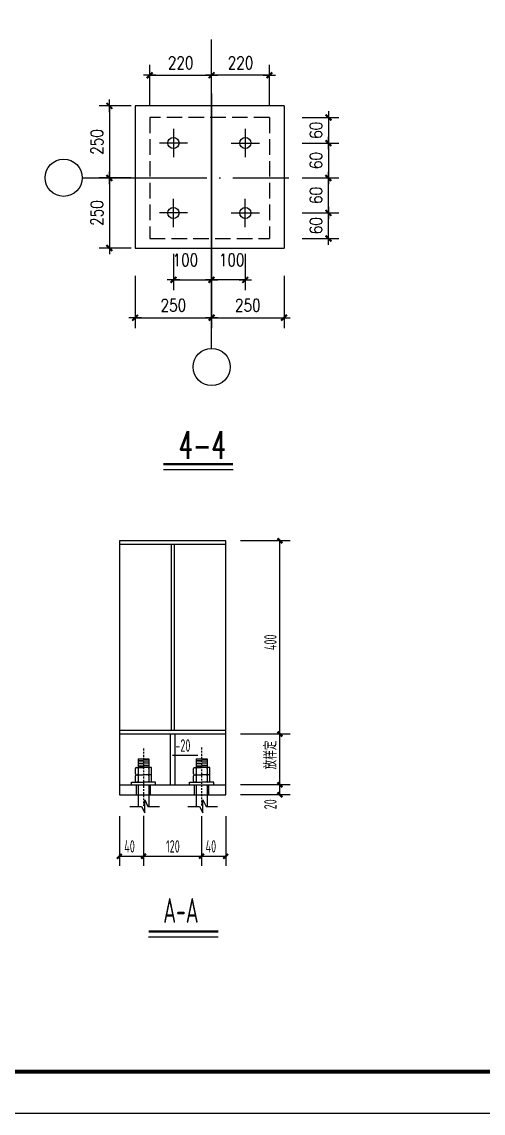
# Model space of a CAD drawing. Extents: x 2025205 to 2402328, y -557483 to 329036.
# Drawn here: x 2145519 to 2156641, y -299346 to -273040 of the extents above; entities that cross this region are included whole.
import ezdxf

# ---------------------------------------------------------------- set-up
doc = ezdxf.new("R2010")
doc.units = 0
doc.header["$LTSCALE"] = 1500
doc.header["$MEASUREMENT"] = 0
for name, pattern in [('3', [5, 3, -2]), ('DASH', [0.35, 0.25, -0.1]), ('DOTE', [2.42, 2, -0.2, 0.02, -0.2])]:
    doc.linetypes.add(name, pattern=pattern)
for name, color, linetype in [('10', 7, 'Continuous'), ('DOTE', 252, 'DOTE'), ('PUB_TEXT', 7, 'Continuous'), ('PUB_TITLE', 4, 'Continuous'), ('STAIR', 2, 'Continuous'), ('轴线__点划线', 253, '3')]:
    doc.layers.add(name, color=color, linetype=linetype)
doc.styles.add('_SIMPLEX', font='SIMPLEX.shx', dxfattribs={"width": 0.8, "bigfont": 'tssdchn.shx'})
doc.styles.add('DIM_FONT', font='SIMPLEX.shx', dxfattribs={"width": 0.8})
doc.styles.get("Standard").update_dxf_attribs({"font": 'TSSDENG', "width": 0.7, "bigfont": 'TSSDCHN'})
doc.dimstyles.new('DIMN', dxfattribs={"dimtxt": 300, "dimasz": 1, "dimexe": 250, "dimexo": 300, "dimgap": 150, "dimtad": 1, "dimdec": 0, "dimzin": 0, "dimdsep": 46, "dimtxsty": 'DIM_FONT', "dimblk": '_DIMX', "dimcen": 0.09, "dimclrt": 7, "dimadec": 0, "dimazin": 0, "dimtfac": 1, "dimtdec": 0, "dimtix": 1, "dimtmove": 2, "dimatfit": 3, "dimldrblk": '_DIMX', "dimfxl": 1, "dimtolj": 1, "dimtzin": 0, "dimarcsym": 0})

# ---------------------------------------------------------------- blocks, each defined once
blk = doc.blocks.new('_DIMX')
blk.add_line((-150, 0), (150, 0))
at = {"const_width": 50}
blk.add_lwpolyline([(-70, -70), (70, 70)], dxfattribs=at)
blk = doc.blocks.new('*D118')
at = {"color": 0, "lineweight": -2, "transparency": 16777216}
for p, q in [((2152281, -275347), (2153161, -275347)), ((2152911, -275346), (2152911, -275345)), ((2152911, -275347), (2152911, -275962)), ((2152281, -275962), (2153161, -275962)), ((2152911, -275963), (2152911, -275964))]:
    blk.add_line(p, q, dxfattribs=at)
at = {"layer": 'Defpoints', "color": 0, "transparency": 16777216}
for p in [(2151981, -275347), (2151981, -275962), (2152911, -275962)]:
    blk.add_point(p, dxfattribs=at)
at = {"color": 0, "lineweight": -2, "transparency": 16777216}
for p, rotation in [((2152911, -275347), 270), ((2152911, -275962), 90)]:
    blk.add_blockref('_DIMX', p, dxfattribs=dict(at, rotation=rotation))
at = {"color": 7, "transparency": 16777216, "insert": (2152611, -275654), "char_height": 300, "attachment_point": 5, "rotation": 90, "style": 'DIM_FONT'}
blk.add_mtext('\\A1;60', dxfattribs=at)
blk = doc.blocks.new('*D119')
at = {"color": 0, "lineweight": -2, "transparency": 16777216}
for p, q in [((2152281, -277647), (2153161, -277647)), ((2152911, -277646), (2152911, -277645)), ((2152911, -278262), (2152911, -277647)), ((2152281, -278262), (2153161, -278262)), ((2152911, -278263), (2152911, -278264))]:
    blk.add_line(p, q, dxfattribs=at)
at = {"layer": 'Defpoints', "color": 0, "transparency": 16777216}
for p in [(2151981, -277647), (2152911, -277647), (2151981, -278262)]:
    blk.add_point(p, dxfattribs=at)
at = {"color": 0, "lineweight": -2, "transparency": 16777216}
for p, rotation in [((2152911, -277647), 270), ((2152911, -278262), 90)]:
    blk.add_blockref('_DIMX', p, dxfattribs=dict(at, rotation=rotation))
at = {"color": 7, "transparency": 16777216, "insert": (2152611, -277954), "char_height": 300, "attachment_point": 5, "rotation": 90, "style": 'DIM_FONT'}
blk.add_mtext('\\A1;60', dxfattribs=at)
blk = doc.blocks.new('*D120')
at = {"color": 0, "lineweight": -2, "transparency": 16777216}
for p, q in [((2152281, -275962), (2153161, -275962)), ((2152911, -275963), (2152911, -276803)), ((2152281, -276804), (2153161, -276804))]:
    blk.add_line(p, q, dxfattribs=at)
at = {"layer": 'Defpoints', "color": 0, "transparency": 16777216}
for p in [(2151981, -275962), (2151981, -276804), (2152911, -276804)]:
    blk.add_point(p, dxfattribs=at)
at = {"color": 0, "lineweight": -2, "transparency": 16777216}
for p, rotation in [((2152911, -275962), 90), ((2152911, -276804), 270)]:
    blk.add_blockref('_DIMX', p, dxfattribs=dict(at, rotation=rotation))
at = {"color": 7, "transparency": 16777216, "insert": (2152611, -276383), "char_height": 300, "attachment_point": 5, "rotation": 90, "style": 'DIM_FONT'}
blk.add_mtext('\\A1;60', dxfattribs=at)
blk = doc.blocks.new('*D121')
at = {"color": 0, "lineweight": -2, "transparency": 16777216}
for p, q in [((2152281, -276804), (2153161, -276804)), ((2152911, -277646), (2152911, -276805)), ((2152281, -277647), (2153161, -277647))]:
    blk.add_line(p, q, dxfattribs=at)
at = {"layer": 'Defpoints', "color": 0, "transparency": 16777216}
for p in [(2151981, -276804), (2152911, -276804), (2151981, -277647)]:
    blk.add_point(p, dxfattribs=at)
at = {"color": 0, "lineweight": -2, "transparency": 16777216}
for p, rotation in [((2152911, -276804), 90), ((2152911, -277647), 270)]:
    blk.add_blockref('_DIMX', p, dxfattribs=dict(at, rotation=rotation))
at = {"color": 7, "transparency": 16777216, "insert": (2152611, -277225), "char_height": 300, "attachment_point": 5, "rotation": 90, "style": 'DIM_FONT'}
blk.add_mtext('\\A1;60', dxfattribs=at)
blk = doc.blocks.new('*D122')
at = {"color": 0, "lineweight": -2, "transparency": 16777216}
for p, q in [((2148157, -276804), (2147380, -276804)), ((2147630, -276805), (2147630, -278493)), ((2148157, -278494), (2147380, -278494))]:
    blk.add_line(p, q, dxfattribs=at)
at = {"layer": 'Defpoints', "color": 0, "transparency": 16777216}
for p in [(2148457, -276804), (2147630, -278494), (2148457, -278494)]:
    blk.add_point(p, dxfattribs=at)
at = {"color": 0, "lineweight": -2, "transparency": 16777216}
for p, rotation in [((2147630, -276804), 90), ((2147630, -278494), 270)]:
    blk.add_blockref('_DIMX', p, dxfattribs=dict(at, rotation=rotation))
at = {"color": 7, "transparency": 16777216, "insert": (2147330, -277649), "char_height": 300, "attachment_point": 5, "rotation": 90, "style": 'DIM_FONT'}
blk.add_mtext('\\A1;250', dxfattribs=at)
blk = doc.blocks.new('*D125')
at = {"color": 0, "lineweight": -2, "transparency": 16777216}
for p, q in [((2150095, -278631), (2150095, -279509)), ((2150907, -278631), (2150907, -279509)), ((2150906, -279259), (2150096, -279259))]:
    blk.add_line(p, q, dxfattribs=at)
at = {"layer": 'Defpoints', "color": 0, "transparency": 16777216}
for p in [(2150095, -278331), (2150907, -278331), (2150095, -279259)]:
    blk.add_point(p, dxfattribs=at)
at = {"color": 0, "lineweight": -2, "transparency": 16777216, "rotation": 180}
blk.add_blockref('_DIMX', (2150095, -279259), dxfattribs=at)
at = {"color": 0, "lineweight": -2, "transparency": 16777216}
blk.add_blockref('_DIMX', (2150907, -279259), dxfattribs=at)
at = {"color": 7, "transparency": 16777216, "insert": (2150578, -278779), "char_height": 300, "attachment_point": 5, "style": 'DIM_FONT'}
blk.add_mtext('\\A1;100', dxfattribs=at)
blk = doc.blocks.new('*D127')
at = {"color": 0, "lineweight": -2, "transparency": 16777216}
for p, q in [((2150095, -275047), (2150095, -274077)), ((2151488, -275047), (2151488, -274077)), ((2151487, -274327), (2150096, -274327))]:
    blk.add_line(p, q, dxfattribs=at)
at = {"layer": 'Defpoints', "color": 0, "transparency": 16777216}
for p in [(2150095, -274327), (2150095, -275347), (2151488, -275347)]:
    blk.add_point(p, dxfattribs=at)
at = {"color": 0, "lineweight": -2, "transparency": 16777216, "rotation": 180}
blk.add_blockref('_DIMX', (2150095, -274327), dxfattribs=at)
at = {"color": 0, "lineweight": -2, "transparency": 16777216}
blk.add_blockref('_DIMX', (2151488, -274327), dxfattribs=at)
at = {"color": 7, "transparency": 16777216, "insert": (2150792, -274027), "char_height": 300, "attachment_point": 5, "style": 'DIM_FONT'}
blk.add_mtext('\\A1;220', dxfattribs=at)
blk = doc.blocks.new('*D128')
at = {"color": 0, "lineweight": -2, "transparency": 16777216}
for p, q in [((2148157, -275066), (2147380, -275066)), ((2147630, -275067), (2147630, -276803)), ((2148157, -276804), (2147380, -276804))]:
    blk.add_line(p, q, dxfattribs=at)
at = {"layer": 'Defpoints', "color": 0, "transparency": 16777216}
for p in [(2148457, -275066), (2147630, -276804), (2148457, -276804)]:
    blk.add_point(p, dxfattribs=at)
at = {"color": 0, "lineweight": -2, "transparency": 16777216}
for p, rotation in [((2147630, -275066), 90), ((2147630, -276804), 270)]:
    blk.add_blockref('_DIMX', p, dxfattribs=dict(at, rotation=rotation))
at = {"color": 7, "transparency": 16777216, "insert": (2147330, -275935), "char_height": 300, "attachment_point": 5, "rotation": 90, "style": 'DIM_FONT'}
blk.add_mtext('\\A1;250', dxfattribs=at)

msp = doc.modelspace()

# ---------------------------------------------------------------- linework, layer by layer
for p, q in [((2150094.7, -280910.3), (2150094.7, -273466.8)), ((2150094.7, -274764.4), (2150094.7, -279184.8)), ((2148250.6, -275065.9), (2148250.6, -278494.5)), ((2151839.9, -275065.9), (2148250.6, -275065.9)), ((2151839.9, -275065.9), (2151839.9, -278494.5)), ((2148250.6, -278494.5), (2151839.9, -278494.5)), ((2148322.4, -290806.7), (2148584.9, -290806.7)), ((2148322.4, -290806.7), (2148584.9, -290823)), ((2148322.4, -290806.7), (2148322.4, -291014.1)), ((2148322.4, -290838.7), (2148584.9, -290854.9)), ((2148322.4, -290873.3), (2148584.9, -290889.5)), ((2148322.4, -290907.8), (2148584.9, -290924.1)), ((2148322.4, -290947.7), (2148584.9, -290964)), ((2148584.9, -290806.7), (2148584.9, -291014.1)), ((2149152.7, -290714), (2149762, -290714)), ((2149722.4, -290806.7), (2149722.4, -291014.1)), ((2149722.4, -290806.7), (2149984.9, -290823)), ((2149722.4, -290806.7), (2149984.9, -290806.7)), ((2149722.4, -290838.7), (2149984.9, -290854.9)), ((2149722.4, -290873.3), (2149984.9, -290889.5)), ((2149722.4, -290907.8), (2149984.9, -290924.1)), ((2149722.4, -290947.7), (2149984.9, -290964)), ((2149984.9, -290806.7), (2149984.9, -291014.1)), ((2148257.9, -291170.5), (2148257.9, -291034.7)), ((2148257.9, -291347.5), (2148257.9, -291211.6)), ((2148273.1, -291014.1), (2148453.7, -291014.1)), ((2148273.1, -291191.1), (2148307.2, -291191.1)), ((2148307.2, -291191.1), (2148453.7, -291191.1)), ((2148322.4, -290979.7), (2148584.9, -290995.9)), ((2148322.4, -291034.7), (2148322.4, -291170.5)), ((2148322.4, -291211.6), (2148322.4, -291347.5)), ((2148649.5, -291014.1), (2148453.7, -291014.1)), ((2148649.5, -291191.1), (2148453.7, -291191.1)), ((2148584.9, -291034.7), (2148584.9, -291170.5)), ((2148584.9, -291211.6), (2148584.9, -291347.5)), ((2148649.5, -291191.1), (2148649.5, -291014.1)), ((2148649.5, -291170.5), (2148649.5, -291034.7)), ((2148649.5, -291368), (2148649.5, -291191.1)), ((2148649.5, -291347.5), (2148649.5, -291211.6)), ((2149657.9, -291170.5), (2149657.9, -291034.7)), ((2149657.9, -291347.5), (2149657.9, -291211.6)), ((2149673.1, -291014.1), (2149853.7, -291014.1)), ((2149673.1, -291191.1), (2149707.2, -291191.1)), ((2149707.2, -291191.1), (2149853.7, -291191.1)), ((2149722.4, -290979.7), (2149984.9, -290995.9)), ((2149722.4, -291034.7), (2149722.4, -291170.5)), ((2149722.4, -291211.6), (2149722.4, -291347.5)), ((2150049.5, -291014.1), (2149853.7, -291014.1)), ((2150049.5, -291191.1), (2149853.7, -291191.1)), ((2149984.9, -291034.7), (2149984.9, -291170.5)), ((2149984.9, -291211.6), (2149984.9, -291347.5)), ((2150049.5, -291191.1), (2150049.5, -291014.1)), ((2150049.5, -291170.5), (2150049.5, -291034.7)), ((2150049.5, -291368), (2150049.5, -291191.1)), ((2150049.5, -291347.5), (2150049.5, -291211.6)), ((2148162.3, -291368), (2148453.7, -291368)), ((2148162.3, -291435.6), (2148162.3, -291368)), ((2148162.3, -291435.6), (2148745.1, -291435.6)), ((2148322.4, -291435.6), (2148322.4, -291952.1)), ((2148745.1, -291368), (2148453.7, -291368)), ((2148745.1, -291368), (2148453.7, -291368)), ((2148584.9, -291435.6), (2148584.9, -291952.1)), ((2148745.1, -291435.6), (2148745.1, -291368)), ((2149562.3, -291368), (2149853.7, -291368)), ((2149562.3, -291435.6), (2149562.3, -291368)), ((2149562.3, -291435.6), (2150145.1, -291435.6)), ((2149722.4, -291435.6), (2149722.4, -291952.1)), ((2150145.1, -291368), (2149853.7, -291368)), ((2150145.1, -291368), (2149853.7, -291368)), ((2149984.9, -291435.6), (2149984.9, -291952.1)), ((2150145.1, -291435.6), (2150145.1, -291368))]:
    msp.add_line(p, q)
at = {"linetype": 'DASH'}
for p, q in [((2148602.2, -275346.7), (2148602.2, -278261.8)), ((2151488.4, -275346.7), (2148602.2, -275346.7)), ((2151488.4, -275346.7), (2151488.4, -278261.8)), ((2148602.2, -278261.8), (2151488.4, -278261.8))]:
    msp.add_line(p, q, dxfattribs=at)
at = {"color": 6}
for p, q in [((2150437, -285547), (2147870.4, -285547)), ((2147870.4, -285547), (2147870.4, -291669)), ((2150437, -285640.3), (2147870.4, -285640.3)), ((2149118.7, -285640.3), (2149118.7, -290120.3)), ((2149188.7, -285640.3), (2149188.7, -290120.3)), ((2150437, -291669), (2150437, -285547)), ((2150437, -290120.3), (2147870.4, -290120.3)), ((2150437, -290213.6), (2147870.4, -290213.6)), ((2149095.4, -290213.6), (2149095.4, -291435.6)), ((2149212, -290213.6), (2149212, -291435.6)), ((2147870.4, -291435.6), (2150437, -291435.6)), ((2148283.3, -291669), (2148283.3, -291435.6)), ((2148624.1, -291669), (2148624.1, -291435.6)), ((2149683.3, -291669), (2149683.3, -291435.6)), ((2150024.1, -291669), (2150024.1, -291435.6)), ((2147870.4, -291669), (2150437, -291669))]:
    msp.add_line(p, q, dxfattribs=at)
for centre, radius in [((2149174.7, -275961.6), 134.3), ((2150907, -275961.6), 134.3), ((2146528.1, -276798.8), 448), ((2149174.7, -277646.6), 134.3), ((2150907, -277646.6), 134.3), ((2150094.7, -281358.3), 448)]:
    msp.add_circle(centre, radius)
for centre, start, end in [((2148286.6, -291040.1), 117.56773, 169.41401), ((2148286.6, -291165.2), 190.58599, 242.43227), ((2148286.6, -291217), 117.56773, 169.41401), ((2148293.7, -291040.1), 10.58599, 62.43227), ((2148293.7, -291165.2), 297.56773, 349.41401), ((2148293.7, -291217), 10.58599, 62.43227), ((2148351.2, -291040.1), 117.56773, 169.41401), ((2148351.2, -291165.2), 190.58599, 242.43227), ((2148351.2, -291217), 117.56773, 169.41401), ((2148556.2, -291040.1), 10.58599, 62.43227), ((2148556.2, -291165.2), 297.56773, 349.41401), ((2148556.2, -291217), 10.58599, 62.43227), ((2148613.7, -291040.1), 117.56773, 169.41401), ((2148613.7, -291165.2), 190.58599, 242.43227), ((2148613.7, -291217), 117.56773, 169.41401), ((2148620.7, -291040.1), 10.58599, 62.43227), ((2148620.7, -291165.2), 297.56773, 349.41401), ((2148620.7, -291217), 10.58599, 62.43227), ((2149686.6, -291040.1), 117.56773, 169.41401), ((2149686.6, -291165.2), 190.58599, 242.43227), ((2149686.6, -291217), 117.56773, 169.41401), ((2149693.7, -291040.1), 10.58599, 62.43227), ((2149693.7, -291165.2), 297.56773, 349.41401), ((2149693.7, -291217), 10.58599, 62.43227), ((2149751.2, -291040.1), 117.56773, 169.41401), ((2149751.2, -291165.2), 190.58599, 242.43227), ((2149751.2, -291217), 117.56773, 169.41401), ((2149956.2, -291040.1), 10.58599, 62.43227), ((2149956.2, -291165.2), 297.56773, 349.41401), ((2149956.2, -291217), 10.58599, 62.43227), ((2150013.7, -291040.1), 117.56773, 169.41401), ((2150013.7, -291165.2), 190.58599, 242.43227), ((2150013.7, -291217), 117.56773, 169.41401), ((2150020.7, -291040.1), 10.58599, 62.43227), ((2150020.7, -291165.2), 297.56773, 349.41401), ((2150020.7, -291217), 10.58599, 62.43227), ((2148286.6, -291342.1), 190.58599, 242.43227), ((2148293.7, -291342.1), 297.56773, 349.41401), ((2148351.2, -291342.1), 190.58599, 242.43227), ((2148556.2, -291342.1), 297.56773, 349.41401), ((2148613.7, -291342.1), 190.58599, 242.43227), ((2148620.7, -291342.1), 297.56773, 349.41401), ((2149686.6, -291342.1), 190.58599, 242.43227), ((2149693.7, -291342.1), 297.56773, 349.41401), ((2149751.2, -291342.1), 190.58599, 242.43227), ((2149956.2, -291342.1), 297.56773, 349.41401), ((2150013.7, -291342.1), 190.58599, 242.43227), ((2150020.7, -291342.1), 297.56773, 349.41401)]:
    msp.add_arc(centre, 29.2, start, end)
at = {"layer": '10'}
for p, q in [((2151992.1, -285547), (2150788.4, -285547)), ((2151740.3, -291669), (2151740.3, -285547)), ((2151992.1, -290206.6), (2150788.4, -290206.6)), ((2151992.1, -291428.6), (2150788.4, -291428.6)), ((2151992.1, -291669), (2150788.4, -291669)), ((2147870.4, -292188.1), (2147870.4, -293382.7)), ((2148453.7, -292181.7), (2148453.7, -293382.7)), ((2149851.1, -292188.1), (2149851.1, -293382.7)), ((2150434.4, -292188.1), (2150434.4, -293382.7)), ((2147870.4, -293153.4), (2150434.4, -293153.4))]:
    msp.add_line(p, q, dxfattribs=at)
at = {"layer": '10', "const_width": 52.5}
for points in [[(2151681.9, -285488.6), (2151798.6, -285605.3)], [(2151681.9, -290148.3), (2151798.6, -290265)], [(2151681.9, -291370.3), (2151798.6, -291487)], [(2151681.9, -291610.6), (2151798.6, -291727.3)], [(2147812, -293211.8), (2147928.7, -293095.1)], [(2148395.4, -293211.8), (2148512, -293095.1)], [(2149792.7, -293211.8), (2149909.4, -293095.1)], [(2150376.1, -293211.8), (2150492.7, -293095.1)]]:
    msp.add_lwpolyline(points, dxfattribs=at)
at = {"layer": 'DOTE'}
for p, q in [((2149174.7, -275621.3), (2149174.7, -276301.9)), ((2150907, -275621.3), (2150907, -276301.9)), ((2149515, -275961.6), (2148834.5, -275961.6)), ((2150566.7, -275961.6), (2151247.2, -275961.6)), ((2146976, -276804.1), (2151954.1, -276804.1)), ((2149174.7, -277986.9), (2149174.7, -277306.3)), ((2150907, -277986.9), (2150907, -277306.3)), ((2149515, -277646.6), (2148834.5, -277646.6)), ((2150566.7, -277646.6), (2151247.2, -277646.6))]:
    msp.add_line(p, q, dxfattribs=at)
at = {"layer": 'PUB_TEXT', "const_width": 58.8}
for points in [[(2148934.5, -283702.6), (2150613, -283702.6)], [(2148576.7, -294968.4), (2150255.2, -294968.4)]]:
    msp.add_lwpolyline(points, dxfattribs=at)
at = {"layer": 'PUB_TEXT'}
for points in [[(2148934.5, -283828.6), (2150613, -283828.6)], [(2148576.7, -295094.4), (2150255.2, -295094.4)]]:
    msp.add_lwpolyline(points, dxfattribs=at)
at = {"layer": 'PUB_TITLE'}
msp.add_lwpolyline([(2088577.3, -299346.5), (2177677.3, -299346.5), (2177677.3, -257346.5), (2088577.3, -257346.5)], close=True, dxfattribs=at)
at = {"layer": 'PUB_TITLE', "const_width": 100}
msp.add_lwpolyline([(2091077.3, -298346.5), (2176677.3, -298346.5), (2176677.3, -258346.5), (2091077.3, -258346.5)], close=True, dxfattribs=at)
at = {"layer": 'STAIR'}
for p, q in [((2148123.8, -291952.1), (2148402.9, -291952.1)), ((2148402.9, -291952.1), (2148481.6, -292109.6)), ((2148481.6, -291794.6), (2148560.4, -291952.1)), ((2148481.6, -292109.6), (2148481.6, -291794.6)), ((2148560.4, -291952.1), (2148839.5, -291952.1)), ((2149523.8, -291952.1), (2149802.9, -291952.1)), ((2149802.9, -291952.1), (2149881.6, -292109.6)), ((2149881.6, -291794.6), (2149960.4, -291952.1)), ((2149881.6, -292109.6), (2149881.6, -291794.6)), ((2149960.4, -291952.1), (2150239.5, -291952.1))]:
    msp.add_line(p, q, dxfattribs=at)
at = {"layer": '轴线__点划线', "ltscale": 0.01}
for p, q in [((2148453.7, -290558.5), (2148453.7, -291939.7)), ((2149851.1, -290535.3), (2149851.1, -291939.7))]:
    msp.add_line(p, q, dxfattribs=at)

# ---------------------------------------------------------------- texts
at = {"layer": '10', "width": 0.62}
for s, p in [('400', (2151661.5, -288184.4)), ('放样定', (2151661.5, -291060.1)), ('20', (2151661.5, -292023))]:
    msp.add_text(s, height=300, rotation=90, dxfattribs=at).set_placement(p)
at = {"layer": '10'}
for s, height, width, p in [('-20', 300, 0.62, (2149220.5, -290634, -233.3)), ('40', 300, 0.62, (2147989, -293065.2, -233.3)), ('120', 300, 0.62, (2148995.5, -293065.2, -233.3)), ('40', 300, 0.62, (2149949.6, -293065.2, -233.3)), ('A-A', 600, 0.6, (2148929.3, -294759.4))]:
    msp.add_text(s, height=height, dxfattribs=dict(at, width=width)).set_placement(p)
at = {"layer": 'PUB_TEXT', "style": '_SIMPLEX', "width": 0.6}
msp.add_text('4-4', height=672, dxfattribs=at).set_placement((2149297.1, -283576.6))

# ---------------------------------------------------------------- dimensions: what is measured, and where the dimension line sits
for base, p1, p2, text in [((2150094.7, -274327.3), (2148602.2, -275346.7), (2150094.7, -275346.7), '220'), ((2150094.7, -280171.9), (2148250.8, -278859.4), (2150094.7, -278859.4), '250'), ((2151839.8, -280171.9), (2150094.7, -278859.4), (2151839.8, -278859.4), '250')]:
    msp.add_linear_dim(base=base, p1=p1, p2=p2, text=text, dimstyle='DIMN').render()
dim = msp.add_linear_dim(base=(2150094.7, -274327.3), p1=(2151488.4, -275346.7), p2=(2150094.7, -275346.7), text='220', dimstyle='DIMN')
dim.commit()
dim.dimension.update_dxf_attribs({"geometry": '*D127', "text_midpoint": (2150791.5, -274027.3)})
for base, p1, p2, text, picture, middle in [((2147630.5, -276804.1), (2148456.6, -275065.9), (2148456.6, -276804.1), '250', '*D128', (2147330.5, -275935)), ((2152910.8, -275961.6), (2151980.5, -275346.7), (2151980.5, -275961.6), '60', '*D118', (2152610.8, -275654.2)), ((2152910.8, -276804.1), (2151980.5, -275961.6), (2151980.5, -276804.1), '60', '*D120', (2152610.8, -276382.8)), ((2147630.5, -278494.5), (2148456.6, -276804.1), (2148456.6, -278494.5), '250', '*D122', (2147330.5, -277649.3)), ((2152910.8, -276804.1), (2151980.5, -277646.6), (2151980.5, -276804.1), '60', '*D121', (2152610.8, -277225.4)), ((2152910.8, -277646.6), (2151980.5, -278261.8), (2151980.5, -277646.6), '60', '*D119', (2152610.8, -277954.2))]:
    dim = msp.add_linear_dim(base=base, p1=p1, p2=p2, angle=270, text=text, dimstyle='DIMN')
    dim.commit()
    dim.dimension.update_dxf_attribs({"geometry": picture, "text_midpoint": middle})
msp.add_linear_dim(base=(2150094.7, -279259.4), p1=(2149174.7, -278330.7), p2=(2150094.7, -278330.7), location=(2149463.4, -278779.4), text='100', dimstyle='DIMN').render()
dim = msp.add_linear_dim(base=(2150094.7, -279259.4), p1=(2150907, -278330.7), p2=(2150094.7, -278330.7), text='100', dimstyle='DIMN')
dim.commit()
dim.dimension.update_dxf_attribs({"geometry": '*D125', "text_midpoint": (2150577.7, -278779.4), "dimtype": 160})

doc.saveas('drawing.dxf')
